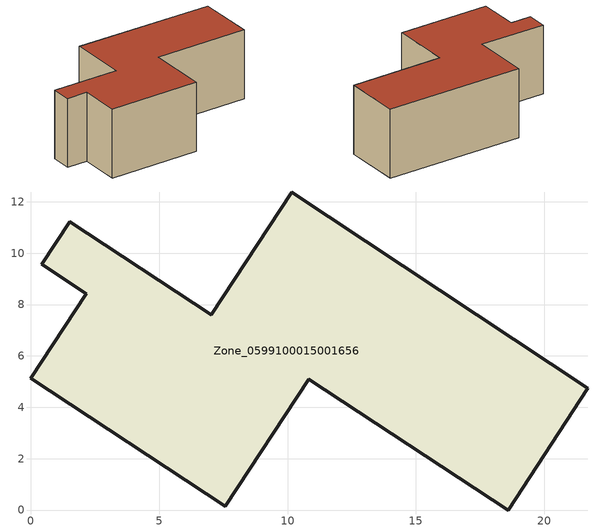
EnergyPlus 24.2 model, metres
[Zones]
Zone_0599100015001656
 floor ground (C_G): 10.83,5.09 7.58,0.14 0,5.12 2.17,8.42 0.43,9.56 1.53,11.23 7.04,7.6 10.17,12.38 21.69,4.74 18.6,0 z0.91
 wall outside (C_F): 7.04,7.6 1.53,11.23 0.43,9.56 2.17,8.42 0,5.12 7.58,0.14 10.83,5.09 18.6,0 21.69,4.74 10.17,12.38 7.04,7.6 z0.91:7.77
 roof outside (C_R): 21.69,4.74 10.17,12.38 7.04,7.6 1.53,11.23 0.43,9.56 2.17,8.42 0,5.12 7.58,0.14 10.83,5.09 18.6,0 z7.77
[BUILDING]
Pand.0599100015001656: North Axis=0; Terrain=City; Loads Convergence Tolerance Value=0.04; Temperature Convergence Tolerance Value=0.4; Solar Distribution=FullExterior; Maximum Number of Warmup Days=25; Minimum Number of Warmup Days=1
[Site:Location]
Rotterdam.The.Hague.AP_ZH_NLD Design_Conditions: Latitude=51.96; Longitude=4.45; Time Zone=1; Elevation=-4.5
[SITE:GROUNDTEMPERATURE:BUILDINGSURFACE]
18, 18, 18, 18, 18, 18, 18, 18, 18, 18, 18, 18
[MATERIAL] Thermal Absorptance=0.9; Solar Absorptance=0.7; Visible Absorptance=0.7
Name | Roughness | Thickness | Conductivity | Density | Specific Heat
G.TC.1965-1974 | MediumSmooth | 0.15 | 0.882353 | 540 | 1210
F.TC.1965-1974 | Rough | 0.3 | 0.697674 | 1920 | 840
R.TC.1965-1974 | MediumRough | 0.2 | 0.232558 | 1500 | 1000
[CONSTRUCTION]
C_G: G.TC.1965-1974
C_F: F.TC.1965-1974
C_R: R.TC.1965-1974
[ZONE]
Zone_0599100015001656: Type=1; Multiplier=1; Ceiling Height=Autocalculate; Volume=Autocalculate; Floor Area=autocalculate; Part of Total Floor Area=Yes
[ZONEINFILTRATION:DESIGNFLOWRATE]
Infil_Zone_0599100015001656: Zone or ZoneList or Space or SpaceList=Zone_0599100015001656; Schedule=AlwaysOn; Design Flow Rate Calculation Method=Flow/Area; Flow Rate per Floor Area=0.003; Constant Term Coefficient=1; Temperature Term Coefficient=0; Velocity Term Coefficient=0; Velocity Squared Term Coefficient=0
[HVACTEMPLATE:ZONE:IDEALLOADSAIRSYSTEM]
Zone_0599100015001656: Maximum Heating Supply Air Temperature=50; Minimum Cooling Supply Air Temperature=13; Maximum Heating Supply Air Humidity Ratio=0.0156; Minimum Cooling Supply Air Humidity Ratio=0.0077; Heating Limit=NoLimit; Cooling Limit=NoLimit; Dehumidification Control Type=ConstantSensibleHeatRatio; Cooling Sensible Heat Ratio=0.7; Dehumidification Setpoint=60; Humidification Control Type=None; Humidification Setpoint=30; Outdoor Air Method=None; Outdoor Air Flow Rate per Person=0.00944; Outdoor Air Flow Rate per Zone Floor Area=0; Outdoor Air Flow Rate per Zone=0; Demand Controlled Ventilation Type=None; Outdoor Air Economizer Type=NoEconomizer; Heat Recovery Type=None; Sensible Heat Recovery Effectiveness=0.7; Latent Heat Recovery Effectiveness=0.65
[ZONECONTROL:THERMOSTAT]
ThermostatControl_Zone_0599100015001656: Zone or ZoneList=Zone_0599100015001656; Control Type Schedule=DualSetpointControlType; Control 1=Thermostat_Zone_0599100015001656; Temperature Difference Between Cutout And Setpoint=0
[THERMOSTATSETPOINT:DUALSETPOINT]
Thermostat_Zone_0599100015001656: Heating Setpoint Temperature Schedule=HeatingSetpoint_Zone_0599100015001656; Cooling Setpoint Temperature Schedule=CoolingSetpoint_Zone_0599100015001656
[SCHEDULE:COMPACT]
HeatingSetpoint_Zone_0599100015001656: Through: 12/31, For: AllDays, Until: 24:00, 21
CoolingSetpoint_Zone_0599100015001656: Through: 12/31, For: AllDays, Until: 24:00, 24
DualSetpointControlType: Through: 12/31, For: AllDays, Until: 24:00, 4
AlwaysOn: Through: 12/31, For: AllDays, Until: 24:00, 1
